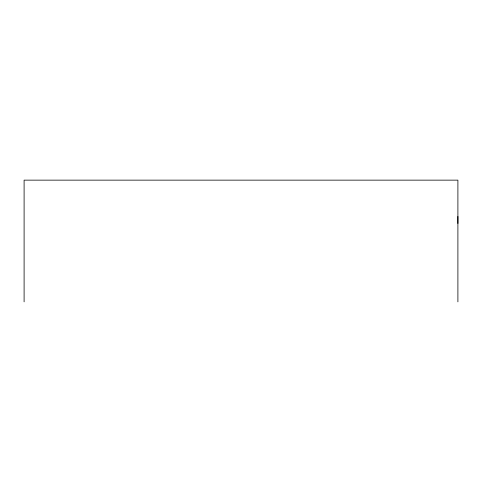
<?xml version="1.0" encoding="UTF-8"?>
<svg xmlns="http://www.w3.org/2000/svg" width="482" height="482" viewBox="0 0 482 482"><rect width="100%" height="100%" fill="white"/><g stroke="black" fill="none" stroke-linecap="round" stroke-linejoin="round"><path stroke-width="0.72" d="M457.9 223.473L457.9 216.424M457.9 301.859L457.9 180.141L24.1 180.141L24.1 301.859"/></g></svg>
